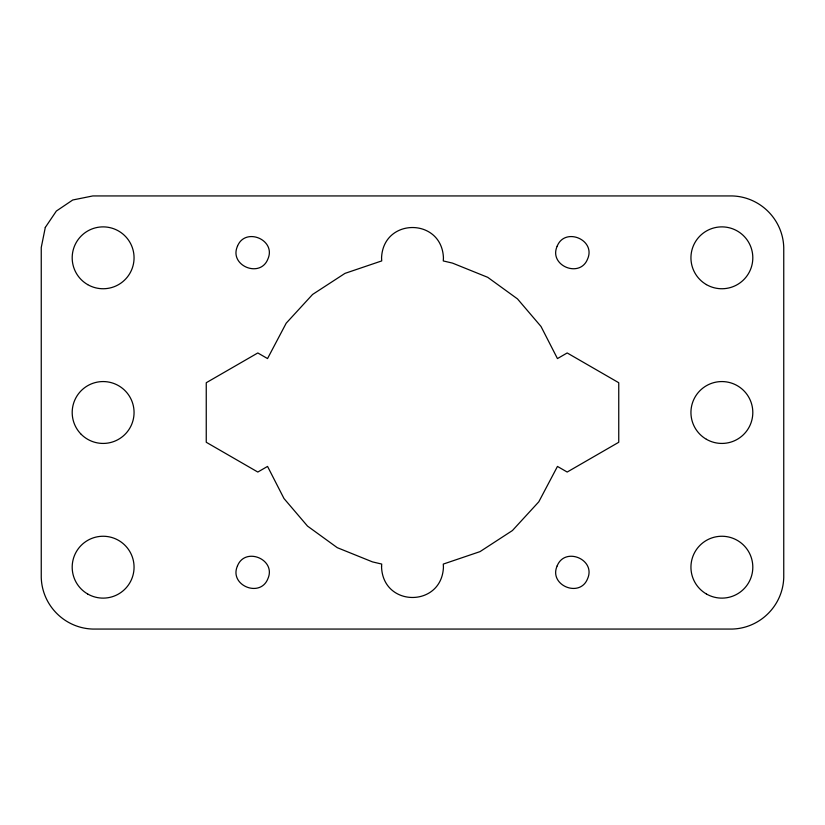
<?xml version="1.0" encoding="UTF-8"?>
<svg xmlns="http://www.w3.org/2000/svg" width="825" height="825" viewBox="0 0 825 825"><rect width="100%" height="100%" fill="white"/><g stroke="black" fill="none" stroke-linecap="round" stroke-linejoin="round"><path stroke-width="1.24" d="M381.573 566.393L381.562 567.188C383.223 607.561 441.777 607.561 443.438 567.188L443.283 564.083L480.016 551.626L512.418 530.547L538.797 501.817L557.463 466.424L567.188 472.044L618.75 442.272L618.75 382.728L567.188 352.956L557.452 358.586L540.994 326.452L517.492 298.908L487.74 277.334L452.523 263.113L443.283 260.947L443.438 257.812C441.777 217.439 383.223 217.439 381.562 257.812L381.717 260.917L344.984 273.374L312.582 294.453L286.203 323.183L267.537 358.576L257.812 352.956L206.25 382.728L206.25 442.272L257.812 472.044L267.548 466.414L284.006 498.548L307.508 526.092L337.26 547.666L372.467 561.887L381.717 564.063L381.573 566.393M45.303 227.432L41.25 247.5L41.25 577.5C42.054 605.54 64.773 628.258 92.812 629.062L732.188 629.062C760.227 628.258 782.946 605.54 783.75 577.5L783.75 247.5C782.946 219.46 760.227 196.742 732.188 195.938L92.812 195.938L72.744 199.99L56.358 211.045L45.303 227.432M237.466 246.242C228.773 265.495 260.153 278.675 267.867 259.081C276.55 239.838 245.18 226.658 237.466 246.242M237.466 565.929C228.773 585.183 260.143 598.352 267.867 578.768C276.55 559.515 245.18 546.346 237.466 565.929M557.153 246.242C548.46 265.495 579.841 278.664 587.555 259.081C596.238 239.828 564.867 226.658 557.153 246.242M557.153 565.929C548.46 585.183 579.831 598.352 587.555 578.768C596.238 559.515 564.867 546.336 557.153 565.929M81.252 434.373A30.938 30.938 0 0 0 133.011 420.502A30.938 30.938 0 0 0 95.122 382.614A30.938 30.938 0 0 0 81.252 434.373M706.406 439.292A30.938 30.938 0 0 0 752.812 412.5A30.938 30.938 0 0 0 706.406 385.708A30.938 30.938 0 0 0 706.406 439.292M87.656 284.604A30.938 30.938 0 0 0 134.062 257.812A30.938 30.938 0 0 0 87.656 231.021A30.938 30.938 0 0 0 87.656 284.604M706.406 284.604A30.938 30.938 0 0 0 752.812 257.812A30.938 30.938 0 0 0 706.406 231.021A30.938 30.938 0 0 0 706.406 284.604M87.656 593.979A30.938 30.938 0 0 0 134.062 567.188A30.938 30.938 0 0 0 87.656 540.396A30.938 30.938 0 0 0 87.656 593.979M706.406 593.979A30.938 30.938 0 0 0 752.812 567.188A30.938 30.938 0 0 0 706.406 540.396A30.938 30.938 0 0 0 706.406 593.979"/></g></svg>
